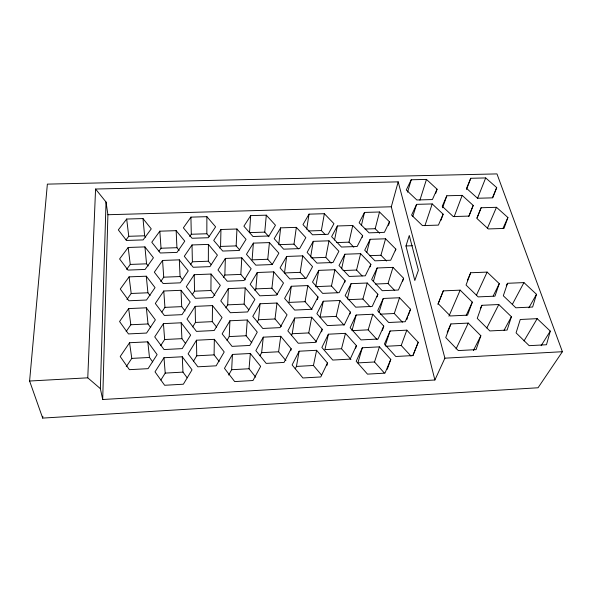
<?xml version="1.0" encoding="UTF-8"?>
<svg xmlns="http://www.w3.org/2000/svg" width="592" height="592" viewBox="0 0 592 592"><rect width="100%" height="100%" fill="white"/><g stroke="black" fill="none" stroke-linecap="round" stroke-linejoin="round"><path stroke-width="0.89" d="M209.109 236.445L206.845 233.759L206.874 216.672L190.92 217.131L183.379 227.831L192.037 238.258L208.317 237.732L215.614 226.847L206.874 216.672M211.255 264.742L208.34 261.213L208.406 244.407L192.023 244.955L184.29 256.292L193.199 267.266L209.931 266.637L217.405 255.115L208.406 244.407M214.859 295.378L210.915 290.509L211.055 274.052L194.213 274.695L186.295 286.72L195.471 298.301L212.676 297.569L220.335 285.337L211.055 274.052M216.679 327.176L212.306 321.648L212.498 305.598L195.16 306.36L187.013 319.14L196.477 331.387L214.193 330.528L222.059 317.527L212.498 305.598M219.166 361.453L214.089 354.889L214.334 339.334L196.477 340.215L188.101 353.831L197.869 366.811L216.132 365.819L224.213 351.959L214.334 339.334M219.558 247.974L220.564 246.427L220.964 229.496L236.963 228.993L246.043 239.368L239.05 250.483L222.718 251.052L213.719 240.426L220.964 229.496M102.697 399.504L107.907 214.726L106.035 202.027L95.571 189.033L398.187 181.855L444.895 358.175L434.891 379.99L102.697 399.504L100.366 388.633L106.035 202.027M223.399 277.33L224.842 275.036L225.367 258.423L241.795 257.831L251.171 268.753L244.037 280.541L227.269 281.207L217.967 270.011L225.367 258.423M225.87 307.892L227.713 304.858L228.334 288.607L245.221 287.912L254.893 299.434L247.604 311.94L230.355 312.724L220.764 300.906L228.334 288.607M100.366 388.633L87.771 377.822L95.571 189.033M227.01 340.378L229.23 336.582L229.918 320.783L247.293 319.976L257.276 332.142L249.794 345.447L232.034 346.357L222.141 333.858L229.918 320.783M239.686 249.994L236.149 245.902L236.963 228.993M228.653 375.039L231.664 369.711L232.449 354.43L250.335 353.491L260.65 366.367L252.984 380.53L234.684 381.574L224.464 368.342L232.449 354.43M245.391 279.801L240.833 274.414L241.795 257.831M248.84 309.808L244.141 304.133L245.221 287.912M250.668 215.621L243.889 226.196L252.999 236.504L268.946 235.986L275.48 225.234L266.304 215.17L250.668 215.621L249.513 232.619L264.757 232.131L268.923 236.778M251.822 342.79L246.124 335.753L247.293 319.976M253.376 243.127L246.45 254.316L255.825 265.164L272.209 264.55L278.876 253.169L269.427 242.587L253.376 243.127L252.118 259.844L267.754 259.274L272.35 264.498M42.691 418.093L29.6 381.019L47.367 184.127L496.977 173.907L562.4 351.715L538.039 387.767L42.691 418.093L42.839 416.257M255.707 377.185L249.04 368.757L250.335 353.491M254.945 290.45L255.87 288.889L257.254 272.505L273.748 271.869L283.501 283.02L276.701 295.09L259.866 295.808L250.179 284.367L257.254 272.505M264.757 232.131L266.304 215.17M257.194 322.078L258.519 319.739L260.029 303.763L276.989 303.015L287.061 314.789L280.097 327.62L262.774 328.456L252.777 316.372L260.029 303.763M267.754 259.274L269.427 242.587M259.94 355.777L261.642 352.662L263.285 337.166L280.749 336.3L291.16 348.755L290.872 350.553M277.241 294.409L271.913 288.223L273.748 271.869M278.825 243.786L280.66 227.853L296.34 227.365L305.849 237.621L299.626 248.603L283.627 249.165L274.177 238.665L280.66 227.853M281.341 326.473L275.014 318.97L276.989 303.015M286.646 256.447L280.06 267.887L289.828 278.95L306.256 278.299L312.576 266.659L302.741 255.862L286.646 256.447L284.508 272.949L300.181 272.342L305.553 278.329M285.899 360.617L278.61 351.774L280.749 336.3M298.324 248.877L294.009 244.148L296.34 227.365M317.482 299.611L317.993 296.955L307.84 285.581L291.308 286.262L288.977 302.408L305.065 301.698L312.021 309.609M306.678 229.245L309.024 214.149L324.357 213.705L333.947 223.658L328.146 234.284L312.517 234.795L302.978 224.605L309.024 214.149M300.181 272.342L302.741 255.862M291.382 335.324L292.219 333.733L294.712 318.022L311.71 317.231L322.203 329.241L321.656 331.823M310.615 257.069L313.264 241.336L328.997 240.811L338.883 251.267L332.985 262.515L316.942 263.114L307.107 252.392L313.264 241.336M305.065 301.698L307.84 285.581M295.23 368.809L296.444 366.426L299.13 351.211L316.616 350.294L327.472 362.992L326.851 365.634M325.082 234.476L321.36 230.547L324.357 213.705M344.714 282.547L345.129 280.756L334.909 269.737L318.762 270.366L315.743 286.639L331.468 285.988L337.662 292.781M316.535 341.954L308.758 332.919L311.71 317.231M331.194 263.196L325.8 257.379L328.997 240.811M334.547 240.041L337.373 225.974L352.751 225.5L362.667 235.631L362.237 237.377M349.99 313.871L350.434 312.125L339.875 300.499L323.276 301.232L320.05 317.12L336.204 316.365L344.026 325.119M321.611 375.187L313.434 365.486L316.616 350.294M331.468 285.988L334.909 269.737M341.584 268.901L344.847 254.227L360.617 253.657L370.866 264.321L370.178 266.881M355.681 348.17L356.399 345.639L345.469 333.348L328.39 334.199L324.927 349.613L341.532 348.74L350.938 359.485M353.816 247.175L349.006 242.165L352.751 225.5M336.204 316.365L339.875 300.499M361.335 225.663L364.487 212.432L379.524 211.995L389.492 221.837L388.515 225.337M347.371 298.834L351.071 283.672L367.262 283.006L377.859 294.239L377.082 296.881M362.163 275.946L356.569 270.026L360.617 253.657M341.532 348.74L345.469 333.348M366.803 252.333L370.148 239.309L385.57 238.791L395.856 249.128L395.338 250.845M379.687 233.263L375.173 228.719L379.524 211.995M382.388 330.38L383.764 326.096L372.805 314.241L356.162 315.018L351.996 330.654L368.194 329.855L377.037 339.571M370.17 306.841L362.918 299.027L367.262 283.006M434.891 379.99L391.312 206.778L398.187 181.855M550.286 331.113L546.475 344.744L529.181 345.669L516.076 332.867L520.257 319.488L537.181 318.659L550.286 331.113L541.125 345.706M373.33 281.607L377.148 267.984L392.977 267.369L403.611 278.255L402.501 281.622M386.561 260.998L380.952 255.256L385.57 238.791M407.57 192.171L411.211 179.768L426.462 179.413L437.074 189.196L435.631 193.495M387.249 369.319L390.787 359.381L379.442 346.86L362.334 347.756L357.871 362.903L374.507 361.986L384.267 372.923M368.194 329.855L372.805 314.241M536.493 294.305L532.63 307.019L515.869 307.803L503.318 295.778L507.522 283.294L523.942 282.599L536.493 294.305L528.863 307.818M378.991 312.502L383.283 298.457L399.533 297.746L410.537 309.224L408.354 315.292M394.701 290.472L388.034 283.524L392.977 267.369M412.757 216.605L416.583 204.358L432.212 203.929L443.134 214.178L440.973 220.246M419.913 200.185L426.462 179.413M405.971 245.961L409.279 235.498L418.389 270.285L414.822 280.504L405.971 245.961L412.395 245.739M511.407 316.742L507.122 330.07L489.858 330.943L477.248 318.392L481.888 305.302L498.79 304.525L511.407 316.742L504.036 330.321M374.507 361.986L379.442 346.86M402.427 322.166L394.279 313.516L399.533 297.746M424.893 225.752L432.212 203.929M385.237 345.476L390.106 330.987L406.822 330.158L418.218 342.287L412.905 355.725M480.852 335.753L476.064 349.628L458.312 350.582L445.746 337.558L450.897 323.935L468.265 323.084L480.852 335.753L473.363 350.553M499.278 283.642L494.956 296.155L478.173 296.895L466.045 285.048L470.692 272.757L487.135 272.098L499.278 283.642L493.195 295.978M442.594 207.777L446.819 195.782L462.16 195.375L473.208 205.417L468.827 216.457M406.8 319.621L407.733 317.023M507.914 217.523L503.992 228.431L488.333 228.941L476.908 218.47L481.126 207.748L496.481 207.304L507.914 217.523L502.934 228.445M411.018 356.081L401.213 345.484L406.822 330.158M472.312 302.12L467.554 315.144L450.32 315.965L438.206 303.666L443.304 290.879L460.176 290.147L472.312 302.12L466.178 315.41M454.145 216.753L462.16 195.375M466.526 189.47L470.751 178.281L485.692 177.933L496.703 187.597L492.759 197.839L477.537 198.253L466.54 188.36L470.751 178.281M477.47 198.542L485.692 177.933M418.218 342.287L412.868 355.57L395.796 356.495L384.437 344.041L390.106 330.987M473.208 205.417L468.901 216.095L453.265 216.568L442.231 206.29L446.819 195.782M437.865 304.34L443.304 290.879M476.96 217.915L481.126 207.748M492.477 197.639L496.703 187.597M390.787 359.381L384.978 373.138L367.491 374.137L356.199 361.275L362.334 347.756M410.537 309.224L405.246 321.708L388.655 322.507L377.689 310.733L383.283 298.457M443.134 214.178L438.413 225.108L422.473 225.611L411.573 215.111L416.583 204.358M448.936 316.195L460.176 290.147M487.334 228.453L496.481 207.304M467.421 280.245L470.692 272.757M447.219 332.282L450.897 323.935M403.611 278.255L398.386 290.021L382.24 290.709L371.643 279.55L377.148 267.984M383.764 326.096L378.036 339.038L361.039 339.904L350.131 327.739L356.162 315.018M437.074 189.196L432.397 199.563L416.842 199.985L406.26 189.973L411.211 179.768M356.399 345.639L350.19 359.115L332.741 360.062L321.87 347.437L328.39 334.199M377.859 294.239L372.22 306.419L355.696 307.167L345.143 295.652L351.071 283.672M476.36 295.364L487.135 272.098M395.856 249.128L390.683 260.236L374.958 260.82L364.716 250.231L370.148 239.309M456.069 348.925L468.265 323.084M327.472 362.992L320.768 376.949L302.889 377.97L292.108 364.924L299.13 351.211M350.434 312.125L344.337 324.786L327.383 325.6L316.89 313.671L323.276 301.232M480.297 308.61L481.888 305.302M370.866 264.321L365.301 275.813L349.213 276.457L339.009 265.527L344.847 254.227M389.492 221.837L384.386 232.345L369.053 232.841L359.122 222.77L364.487 212.432M322.203 329.241L315.632 342.361L298.257 343.249L287.838 330.913L294.712 318.022M345.129 280.756L339.142 292.677L322.662 293.38L312.502 282.081L318.762 270.366M506.271 285.758L507.522 283.294M362.667 235.631L357.154 246.487L341.473 247.034L331.609 236.652L337.373 225.974M486.839 327.975L498.79 304.525M317.993 296.955L311.562 309.298L294.683 310.067L284.589 298.398L291.308 286.262M291.16 348.755L284.042 362.422L266.193 363.392L255.855 350.59L263.285 337.166M512.383 304.288L523.942 282.599M524.031 340.911L537.181 318.659M193.399 361.312L196.744 355.792L196.477 340.215M160.869 380.034L165.212 373.093L163.984 357.738L182.284 356.776L192.03 369.83L183.365 384.208L164.635 385.274L155.008 371.85L163.984 357.738M192.666 326.888L195.456 322.433L195.16 306.36M160.669 345.661L164.65 339.512L163.436 323.624L181.204 322.795L190.654 335.124L182.225 348.621L164.051 349.546L154.719 336.878L163.436 323.624M192.126 294.905L194.531 291.19L194.213 274.695M126.244 366.692L131.779 358.389L129.559 342.731L147.8 341.828L157.117 354.608L148.067 368.661L129.389 369.667L120.198 356.525L129.559 342.731M161.86 311.984L164.939 307.366L163.769 291.02L181.026 290.309L190.195 301.972L182.01 314.655L164.376 315.447L155.311 303.481L163.769 291.02M190.38 264.787L192.385 261.797L192.023 244.955M189.729 236.526L191.297 234.254L190.92 217.131M126.163 331.52L130.825 324.756L128.642 308.58L146.35 307.803L155.37 319.88L146.572 333.052L128.457 333.925L119.554 321.523L128.642 308.58M160.735 281.533L163.732 277.182L162.563 260.45L179.339 259.844L188.241 270.899L180.264 282.835L163.126 283.524L154.327 272.187L162.563 260.45M126.917 299.485L131.195 293.469L129.086 276.864L146.291 276.205L155.052 287.638L146.505 300.026L128.915 300.773L120.265 289.044L129.086 276.864M158.952 251.156L161.031 248.233L159.825 231.176L176.157 230.665L184.778 241.151L176.986 252.407L160.314 252.991L151.781 242.239L159.825 231.176M126.614 269.397L130.262 264.424L128.183 247.471L144.929 246.901L153.439 257.757L145.107 269.441L127.998 270.085L119.591 258.956L128.183 247.471M126.044 239.886L128.753 236.297L126.688 219.04L142.99 218.574L151.263 228.882L143.123 239.908L126.481 240.448L118.319 229.888L126.688 219.04M165.212 373.093L182.972 372.116L187.183 377.807M231.664 369.711L249.04 368.757M29.6 381.019L87.771 377.822M296.444 366.426L313.434 365.486M444.895 358.175L562.4 351.715M131.779 358.389L149.487 357.464L152.684 361.897M196.744 355.792L214.089 354.889M261.642 352.662L278.61 351.774M385.858 346.283L401.213 345.484M164.65 339.512L181.907 338.661L185.688 343.656M229.23 336.582L246.124 335.753M292.219 333.733L308.758 332.919M130.825 324.756L148.03 323.957L150.768 327.672M195.456 322.433L212.306 321.648M258.519 319.739L275.014 318.97M380.212 314.174L394.279 313.516M164.939 307.366L181.707 306.634L185.052 310.941M227.713 304.858L244.141 304.133M348.029 299.685L362.918 299.027M131.195 293.469L147.919 292.781L150.057 295.593M194.531 291.19L210.915 290.509M255.87 288.889L271.913 288.223M375.335 284.049L388.034 283.524M163.732 277.182L180.049 276.545L182.758 279.957M224.842 275.036L240.833 274.414M343.005 270.559L356.569 270.026M192.385 261.797L208.34 261.213M130.262 264.424L146.55 263.825L148.215 265.971M369.452 255.677L380.952 255.256M311.37 257.912L325.8 257.379M161.031 248.233L176.934 247.693L179.169 250.453M220.564 246.427L236.149 245.902M278.728 244.666L294.009 244.148M336.656 242.587L349.006 242.165M128.753 236.297L144.626 235.794L145.699 237.155M191.297 234.254L206.845 233.759M365.086 229.045L375.173 228.719M308.166 230.961L321.36 230.547M107.907 214.726L391.312 206.778M147.8 341.828L149.487 357.464M146.35 307.803L148.03 323.957M146.291 276.205L147.919 292.781M144.929 246.901L146.55 263.825M142.99 218.574L144.626 235.794M176.157 230.665L176.934 247.693M181.204 322.795L181.907 338.661M182.284 356.776L182.972 372.116M181.026 290.309L181.707 306.634M179.339 259.844L180.049 276.545"/></g></svg>
